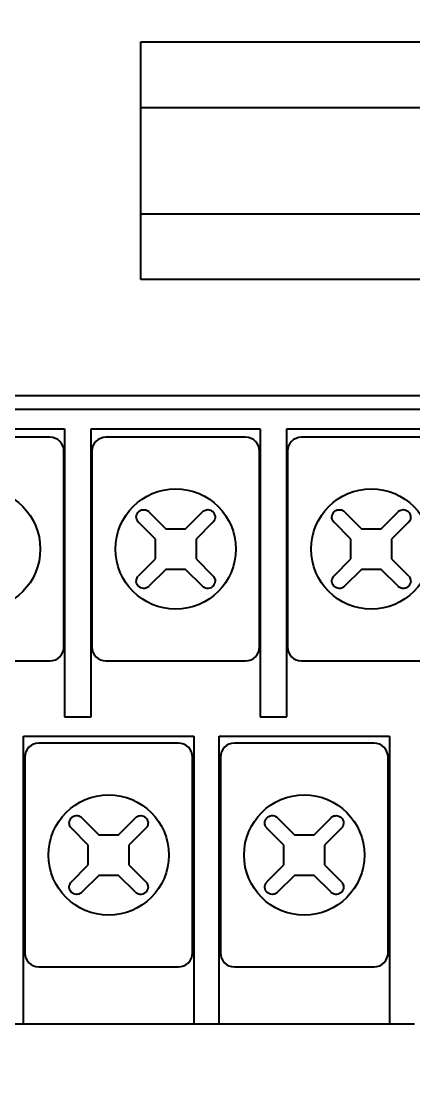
# Model space of a CAD drawing. Header units: millimetres. Extents: x 0 to 5945, y 0 to 4205.
# Drawn here: x 1736.42 to 1750.45, y 373.22 to 411.73 of the extents above; entities that cross this region are included whole.
import ezdxf

# ---------------------------------------------------------------- set-up
doc = ezdxf.new("R2010")
doc.units = ezdxf.units.MM
doc.header["$LTSCALE"] = 5
doc.layers.add('가시적인 것(ISO)', color=3, linetype='Continuous', lineweight=40)
doc.layers.add('해치(ISO)', color=7, linetype='Continuous', lineweight=18)

msp = doc.modelspace()

# ---------------------------------------------------------------- hatches: boundary and pattern name
at = {"layer": '해치(ISO)'}
h = msp.add_hatch(dxfattribs=at)
h.set_pattern_fill('ANSI31', color=256, scale=127, angle=75.0002, style=0)
h.set_pattern_definition([(120.0002, (0, 0), (-13.74813, -7.93754), [])])
h.paths.add_polyline_path([(1602.237, 257.352), (2132.237, 257.352), (2132.237, 827.352), (1602.237, 827.352), (1602.237, 766.852), (1602.237, 707.852), (1602.237, 376.852), (1602.237, 317.852)])
h.paths.add_polyline_path([(1604.237, 259.352), (1604.237, 825.352), (2130.237, 825.352), (2130.237, 259.352)], flags=0)
edge = h.paths.add_edge_path()
edge.add_ellipse((1657.237, 307.352), major_axis=(-4, 0), ratio=1, start_angle=0, end_angle=360)
h.paths.add_polyline_path([(2102.237, 287.352), (2102.237, 797.352), (1632.237, 797.352), (1632.237, 287.352)])
h.paths.add_polyline_path([(1634.237, 289.352), (1634.237, 795.352), (2100.237, 795.352), (2100.237, 289.352)], flags=0)
h = msp.add_hatch(dxfattribs=at)
h.set_pattern_fill('ANSI31', color=256, scale=127, angle=90.0002, style=0)
h.set_pattern_definition([(135.0002, (0, 0), (-11.22528, -11.22536), [])])
edge = h.paths.add_edge_path()
edge.add_line((2117.821, 285.352), (2117.821, 799.352))
edge.add_ellipse((2104.437, 799.352), major_axis=(13.384, 0), ratio=1, start_angle=0, end_angle=90)
edge.add_line((2104.437, 812.736), (1630.437, 812.736))
edge.add_ellipse((1630.437, 799.352), major_axis=(0, 13.384), ratio=1, start_angle=0, end_angle=90)
edge.add_line((1617.053, 799.352), (1617.053, 285.352))
edge.add_ellipse((1630.437, 285.352), major_axis=(-13.384, 0), ratio=1, start_angle=0, end_angle=90)
edge.add_line((1630.437, 271.967), (1867.387, 271.967))
edge.add_line((1867.387, 271.967), (1867.387, 284.311))
edge.add_line((1867.387, 284.311), (1630.437, 284.311))
edge.add_ellipse((1630.437, 285.352), major_axis=(0, -1.041), ratio=1, start_angle=270, end_angle=360, ccw=False)
edge.add_line((1629.396, 285.352), (1629.396, 799.352))
edge.add_ellipse((1630.437, 799.352), major_axis=(-1.041, 0), ratio=1, start_angle=270, end_angle=360, ccw=False)
edge.add_line((1630.437, 800.392), (2104.437, 800.392))
edge.add_ellipse((2104.437, 799.352), major_axis=(0, 1.041), ratio=1, start_angle=270, end_angle=360, ccw=False)
edge.add_line((2105.478, 799.352), (2105.478, 285.352))
edge.add_ellipse((2104.437, 285.352), major_axis=(1.041, 0), ratio=1, start_angle=270, end_angle=360, ccw=False)
edge.add_line((2104.437, 284.311), (1867.487, 284.311))
edge.add_line((1867.487, 284.311), (1867.487, 271.967))
edge.add_line((1867.487, 271.967), (2104.437, 271.967))
edge.add_ellipse((2104.437, 285.352), major_axis=(0, -13.384), ratio=1, start_angle=0, end_angle=90)

# ---------------------------------------------------------------- linework, layer by layer
at = {"layer": '가시적인 것(ISO)'}
for p, q in [((1740.687, 411.002), (1803.787, 411.002)), ((1740.687, 408.652), (1740.687, 411.002)), ((1740.687, 404.852), (1740.687, 408.652)), ((1740.687, 408.652), (1803.787, 408.652)), ((1740.687, 402.502), (1740.687, 404.852)), ((1740.687, 404.852), (1803.787, 404.852)), ((1803.787, 402.502), (1740.687, 402.502)), ((1697.737, 398.352), (1846.737, 398.352)), ((1699.737, 397.852), (1844.737, 397.852)), ((1731.912, 397.152), (1737.962, 397.152)), ((1737.962, 397.152), (1737.962, 386.852)), ((1738.912, 386.852), (1738.912, 397.152)), ((1738.912, 397.152), (1744.962, 397.152)), ((1744.962, 397.152), (1744.962, 386.852)), ((1745.912, 386.852), (1745.912, 397.152)), ((1745.912, 397.152), (1751.962, 397.152)), ((1737.437, 396.852), (1732.437, 396.852)), ((1744.437, 396.852), (1739.437, 396.852)), ((1751.437, 396.852), (1746.437, 396.852)), ((1737.937, 389.352), (1737.937, 396.352)), ((1738.937, 396.352), (1738.937, 389.352)), ((1744.937, 389.352), (1744.937, 396.352)), ((1745.937, 396.352), (1745.937, 389.352)), ((1740.978, 394.184), (1741.583, 393.579)), ((1742.29, 393.579), (1742.895, 394.184)), ((1747.978, 394.184), (1748.583, 393.579)), ((1749.29, 393.579), (1749.895, 394.184)), ((1741.209, 393.205), (1740.604, 393.81)), ((1741.583, 393.579), (1742.29, 393.579)), ((1743.269, 393.81), (1742.664, 393.205)), ((1748.209, 393.205), (1747.604, 393.81)), ((1748.583, 393.579), (1749.29, 393.579)), ((1750.269, 393.81), (1749.664, 393.205)), ((1741.209, 392.498), (1741.209, 393.205)), ((1742.664, 393.205), (1742.664, 392.498)), ((1748.209, 392.498), (1748.209, 393.205)), ((1749.664, 393.205), (1749.664, 392.498)), ((1740.604, 391.893), (1741.209, 392.498)), ((1742.664, 392.498), (1743.269, 391.893)), ((1747.604, 391.893), (1748.209, 392.498)), ((1749.664, 392.498), (1750.269, 391.893)), ((1741.583, 392.124), (1740.978, 391.519)), ((1742.29, 392.124), (1741.583, 392.124)), ((1742.895, 391.519), (1742.29, 392.124)), ((1748.583, 392.124), (1747.978, 391.519)), ((1749.29, 392.124), (1748.583, 392.124)), ((1749.895, 391.519), (1749.29, 392.124)), ((1732.437, 388.852), (1737.437, 388.852)), ((1739.437, 388.852), (1744.437, 388.852)), ((1746.437, 388.852), (1751.437, 388.852)), ((1737.962, 386.852), (1738.912, 386.852)), ((1744.962, 386.852), (1745.912, 386.852)), ((1736.487, 386.152), (1742.587, 386.152)), ((1736.487, 375.852), (1736.487, 386.152)), ((1742.037, 385.902), (1737.037, 385.902)), ((1742.587, 386.152), (1742.587, 375.852)), ((1743.487, 386.152), (1749.587, 386.152)), ((1743.487, 375.852), (1743.487, 386.152)), ((1749.037, 385.902), (1744.037, 385.902)), ((1749.587, 386.152), (1749.587, 375.852)), ((1736.537, 385.402), (1736.537, 378.402)), ((1742.537, 378.402), (1742.537, 385.402)), ((1743.537, 385.402), (1743.537, 378.402)), ((1749.537, 378.402), (1749.537, 385.402)), ((1738.578, 383.234), (1739.183, 382.629)), ((1739.89, 382.629), (1740.495, 383.234)), ((1745.578, 383.234), (1746.183, 382.629)), ((1746.89, 382.629), (1747.495, 383.234)), ((1738.809, 382.255), (1738.204, 382.86)), ((1740.869, 382.86), (1740.264, 382.255)), ((1745.809, 382.255), (1745.204, 382.86)), ((1747.869, 382.86), (1747.264, 382.255)), ((1739.183, 382.629), (1739.89, 382.629)), ((1746.183, 382.629), (1746.89, 382.629)), ((1738.809, 381.548), (1738.809, 382.255)), ((1740.264, 382.255), (1740.264, 381.548)), ((1745.809, 381.548), (1745.809, 382.255)), ((1747.264, 382.255), (1747.264, 381.548)), ((1738.204, 380.943), (1738.809, 381.548)), ((1740.264, 381.548), (1740.869, 380.943)), ((1745.204, 380.943), (1745.809, 381.548)), ((1747.264, 381.548), (1747.869, 380.943)), ((1739.183, 381.174), (1738.578, 380.569)), ((1739.89, 381.174), (1739.183, 381.174)), ((1740.495, 380.569), (1739.89, 381.174)), ((1746.183, 381.174), (1745.578, 380.569)), ((1746.89, 381.174), (1746.183, 381.174)), ((1747.495, 380.569), (1746.89, 381.174)), ((1737.037, 377.902), (1742.037, 377.902)), ((1744.037, 377.902), (1749.037, 377.902)), ((1736.487, 375.852), (1735.587, 375.852)), ((1742.587, 375.852), (1736.487, 375.852)), ((1743.487, 375.852), (1742.587, 375.852)), ((1749.587, 375.852), (1743.487, 375.852)), ((1750.487, 375.852), (1749.587, 375.852))]:
    msp.add_line(p, q, dxfattribs=at)
for centre in [(1734.937, 392.852), (1741.937, 392.852), (1748.937, 392.852), (1739.537, 381.902), (1746.537, 381.902)]:
    msp.add_circle(centre, 2.153, dxfattribs=at)
for centre, radius, start, end in [((1737.437, 396.352), 0.5, 0, 90), ((1739.437, 396.352), 0.5, 90, 180), ((1744.437, 396.352), 0.5, 0, 90), ((1746.437, 396.352), 0.5, 90, 180), ((1740.791, 393.997), 0.265, 45, 47.5466), ((1743.082, 393.997), 0.265, 132.4534, 135), ((1747.791, 393.997), 0.265, 45, 47.5466), ((1750.082, 393.997), 0.265, 132.4534, 135), ((1740.791, 393.997), 0.265, 222.4534, 225), ((1743.082, 393.997), 0.265, 315, 317.5466), ((1747.791, 393.997), 0.265, 222.4534, 225), ((1750.082, 393.997), 0.265, 315, 317.5466), ((1740.791, 391.706), 0.265, 135, 137.5466), ((1743.082, 391.706), 0.265, 42.4534, 45), ((1747.791, 391.706), 0.265, 135, 137.5466), ((1750.082, 391.706), 0.265, 42.4534, 45), ((1740.791, 391.706), 0.265, 312.4534, 315), ((1743.082, 391.706), 0.265, 225, 227.5466), ((1747.791, 391.706), 0.265, 312.4534, 315), ((1750.082, 391.706), 0.265, 225, 227.5466), ((1737.437, 389.352), 0.5, 270, 0), ((1739.437, 389.352), 0.5, 180, 270), ((1744.437, 389.352), 0.5, 270, 0), ((1746.437, 389.352), 0.5, 180, 270), ((1737.037, 385.402), 0.5, 90, 180), ((1742.037, 385.402), 0.5, 0, 90), ((1744.037, 385.402), 0.5, 90, 180), ((1749.037, 385.402), 0.5, 0, 90), ((1738.391, 383.047), 0.265, 45, 47.5466), ((1740.682, 383.047), 0.265, 132.4534, 135), ((1745.391, 383.047), 0.265, 45, 47.5466), ((1747.682, 383.047), 0.265, 132.4534, 135), ((1738.391, 383.047), 0.265, 222.4534, 225), ((1740.682, 383.047), 0.265, 315, 317.5466), ((1745.391, 383.047), 0.265, 222.4534, 225), ((1747.682, 383.047), 0.265, 315, 317.5466), ((1738.391, 380.756), 0.265, 135, 137.5466), ((1740.682, 380.756), 0.265, 42.4534, 45), ((1745.391, 380.756), 0.265, 135, 137.5466), ((1747.682, 380.756), 0.265, 42.4534, 45), ((1738.391, 380.756), 0.265, 312.4534, 315), ((1740.682, 380.756), 0.265, 225, 227.5466), ((1745.391, 380.756), 0.265, 312.4534, 315), ((1747.682, 380.756), 0.265, 225, 227.5466), ((1737.037, 378.402), 0.5, 180, 270), ((1742.037, 378.402), 0.5, 270, 0), ((1744.037, 378.402), 0.5, 180, 270), ((1749.037, 378.402), 0.5, 270, 0)]:
    msp.add_arc(centre, radius, start, end, dxfattribs=at)
for points in [[(1740.596, 393.819), (1740.579, 393.836), (1740.566, 393.856), (1740.543, 393.902), (1740.534, 393.928), (1740.525, 393.985), (1740.525, 394.016), (1740.537, 394.079), (1740.549, 394.11), (1740.584, 394.165), (1740.605, 394.188), (1740.657, 394.228), (1740.686, 394.242), (1740.752, 394.261), (1740.787, 394.264), (1740.853, 394.256), (1740.883, 394.247), (1740.932, 394.222), (1740.952, 394.209), (1740.97, 394.192)], [(1742.904, 394.192), (1742.921, 394.209), (1742.941, 394.222), (1742.987, 394.246), (1743.013, 394.254), (1743.07, 394.263), (1743.101, 394.263), (1743.164, 394.251), (1743.195, 394.239), (1743.25, 394.204), (1743.274, 394.183), (1743.313, 394.131), (1743.328, 394.102), (1743.346, 394.037), (1743.349, 394.001), (1743.341, 393.935), (1743.332, 393.905), (1743.307, 393.856), (1743.294, 393.836), (1743.278, 393.819)], [(1747.596, 393.819), (1747.579, 393.836), (1747.566, 393.856), (1747.543, 393.902), (1747.534, 393.928), (1747.525, 393.985), (1747.525, 394.016), (1747.537, 394.079), (1747.549, 394.11), (1747.584, 394.165), (1747.605, 394.188), (1747.657, 394.228), (1747.686, 394.242), (1747.752, 394.261), (1747.787, 394.264), (1747.853, 394.256), (1747.883, 394.247), (1747.932, 394.222), (1747.952, 394.209), (1747.97, 394.192)], [(1749.904, 394.192), (1749.921, 394.209), (1749.941, 394.222), (1749.987, 394.246), (1750.013, 394.254), (1750.07, 394.263), (1750.101, 394.263), (1750.164, 394.251), (1750.195, 394.239), (1750.25, 394.204), (1750.274, 394.183), (1750.313, 394.131), (1750.328, 394.102), (1750.346, 394.037), (1750.349, 394.001), (1750.341, 393.935), (1750.332, 393.905), (1750.307, 393.856), (1750.294, 393.836), (1750.278, 393.819)], [(1740.97, 391.511), (1740.952, 391.494), (1740.932, 391.481), (1740.886, 391.458), (1740.86, 391.449), (1740.803, 391.44), (1740.772, 391.44), (1740.709, 391.452), (1740.678, 391.464), (1740.623, 391.499), (1740.6, 391.52), (1740.561, 391.572), (1740.546, 391.601), (1740.527, 391.666), (1740.524, 391.702), (1740.532, 391.768), (1740.541, 391.798), (1740.566, 391.847), (1740.58, 391.867), (1740.596, 391.884)], [(1743.278, 391.884), (1743.294, 391.867), (1743.308, 391.847), (1743.331, 391.801), (1743.339, 391.775), (1743.348, 391.718), (1743.348, 391.687), (1743.336, 391.624), (1743.324, 391.593), (1743.29, 391.538), (1743.268, 391.515), (1743.216, 391.475), (1743.187, 391.461), (1743.122, 391.442), (1743.086, 391.439), (1743.02, 391.447), (1742.99, 391.456), (1742.941, 391.481), (1742.921, 391.495), (1742.904, 391.511)], [(1747.97, 391.511), (1747.952, 391.494), (1747.932, 391.481), (1747.886, 391.458), (1747.86, 391.449), (1747.803, 391.44), (1747.772, 391.44), (1747.709, 391.452), (1747.678, 391.464), (1747.623, 391.499), (1747.6, 391.52), (1747.561, 391.572), (1747.546, 391.601), (1747.527, 391.666), (1747.524, 391.702), (1747.532, 391.768), (1747.541, 391.798), (1747.566, 391.847), (1747.58, 391.867), (1747.596, 391.884)], [(1750.278, 391.884), (1750.294, 391.867), (1750.308, 391.847), (1750.331, 391.801), (1750.339, 391.775), (1750.348, 391.718), (1750.348, 391.687), (1750.336, 391.624), (1750.324, 391.593), (1750.29, 391.538), (1750.268, 391.515), (1750.216, 391.475), (1750.187, 391.461), (1750.122, 391.442), (1750.086, 391.439), (1750.02, 391.447), (1749.99, 391.456), (1749.941, 391.481), (1749.921, 391.495), (1749.904, 391.511)], [(1738.196, 382.869), (1738.179, 382.886), (1738.166, 382.906), (1738.143, 382.952), (1738.134, 382.978), (1738.125, 383.035), (1738.125, 383.066), (1738.137, 383.129), (1738.149, 383.16), (1738.184, 383.215), (1738.205, 383.238), (1738.257, 383.278), (1738.286, 383.292), (1738.352, 383.311), (1738.387, 383.314), (1738.453, 383.306), (1738.483, 383.297), (1738.532, 383.272), (1738.552, 383.259), (1738.57, 383.242)], [(1740.504, 383.242), (1740.521, 383.259), (1740.541, 383.272), (1740.587, 383.296), (1740.613, 383.304), (1740.67, 383.313), (1740.701, 383.313), (1740.764, 383.301), (1740.795, 383.289), (1740.85, 383.254), (1740.874, 383.233), (1740.913, 383.181), (1740.928, 383.152), (1740.946, 383.087), (1740.949, 383.051), (1740.941, 382.985), (1740.932, 382.955), (1740.907, 382.906), (1740.894, 382.886), (1740.878, 382.869)], [(1745.196, 382.869), (1745.179, 382.886), (1745.166, 382.906), (1745.143, 382.952), (1745.134, 382.978), (1745.125, 383.035), (1745.125, 383.066), (1745.137, 383.129), (1745.149, 383.16), (1745.184, 383.215), (1745.205, 383.238), (1745.257, 383.278), (1745.286, 383.292), (1745.352, 383.311), (1745.387, 383.314), (1745.453, 383.306), (1745.483, 383.297), (1745.532, 383.272), (1745.552, 383.259), (1745.57, 383.242)], [(1747.504, 383.242), (1747.521, 383.259), (1747.541, 383.272), (1747.587, 383.296), (1747.613, 383.304), (1747.67, 383.313), (1747.701, 383.313), (1747.764, 383.301), (1747.795, 383.289), (1747.85, 383.254), (1747.874, 383.233), (1747.913, 383.181), (1747.928, 383.152), (1747.946, 383.087), (1747.949, 383.051), (1747.941, 382.985), (1747.932, 382.955), (1747.907, 382.906), (1747.894, 382.886), (1747.878, 382.869)], [(1738.57, 380.561), (1738.552, 380.544), (1738.532, 380.531), (1738.486, 380.508), (1738.46, 380.499), (1738.403, 380.49), (1738.372, 380.49), (1738.309, 380.502), (1738.278, 380.514), (1738.223, 380.549), (1738.2, 380.57), (1738.161, 380.622), (1738.146, 380.651), (1738.127, 380.716), (1738.124, 380.752), (1738.132, 380.818), (1738.141, 380.848), (1738.166, 380.897), (1738.18, 380.917), (1738.196, 380.934)], [(1740.878, 380.934), (1740.894, 380.917), (1740.908, 380.897), (1740.931, 380.851), (1740.939, 380.825), (1740.948, 380.768), (1740.948, 380.737), (1740.936, 380.674), (1740.924, 380.643), (1740.89, 380.588), (1740.868, 380.565), (1740.816, 380.525), (1740.787, 380.511), (1740.722, 380.492), (1740.686, 380.489), (1740.62, 380.497), (1740.59, 380.506), (1740.541, 380.531), (1740.521, 380.545), (1740.504, 380.561)], [(1745.57, 380.561), (1745.552, 380.544), (1745.532, 380.531), (1745.486, 380.508), (1745.46, 380.499), (1745.403, 380.49), (1745.372, 380.49), (1745.309, 380.502), (1745.278, 380.514), (1745.223, 380.549), (1745.2, 380.57), (1745.161, 380.622), (1745.146, 380.651), (1745.127, 380.716), (1745.124, 380.752), (1745.132, 380.818), (1745.141, 380.848), (1745.166, 380.897), (1745.18, 380.917), (1745.196, 380.934)], [(1747.878, 380.934), (1747.894, 380.917), (1747.908, 380.897), (1747.931, 380.851), (1747.939, 380.825), (1747.948, 380.768), (1747.948, 380.737), (1747.936, 380.674), (1747.924, 380.643), (1747.89, 380.588), (1747.868, 380.565), (1747.816, 380.525), (1747.787, 380.511), (1747.722, 380.492), (1747.686, 380.489), (1747.62, 380.497), (1747.59, 380.506), (1747.541, 380.531), (1747.521, 380.545), (1747.504, 380.561)]]:
    msp.add_open_spline(points, degree=3, knots=[0.17059599, 0.17059599, 0.17059599, 0.17059599, 0.177827, 0.177827, 0.18607071, 0.18607071, 0.19559567, 0.19559567, 0.20559758, 0.20559758, 0.21517808, 0.21517808, 0.22505637, 0.22505637, 0.23591621, 0.23591621, 0.2454181, 0.2454181, 0.25259342, 0.25259342, 0.25259342, 0.25259342], dxfattribs=at)

doc.saveas('drawing.dxf')
